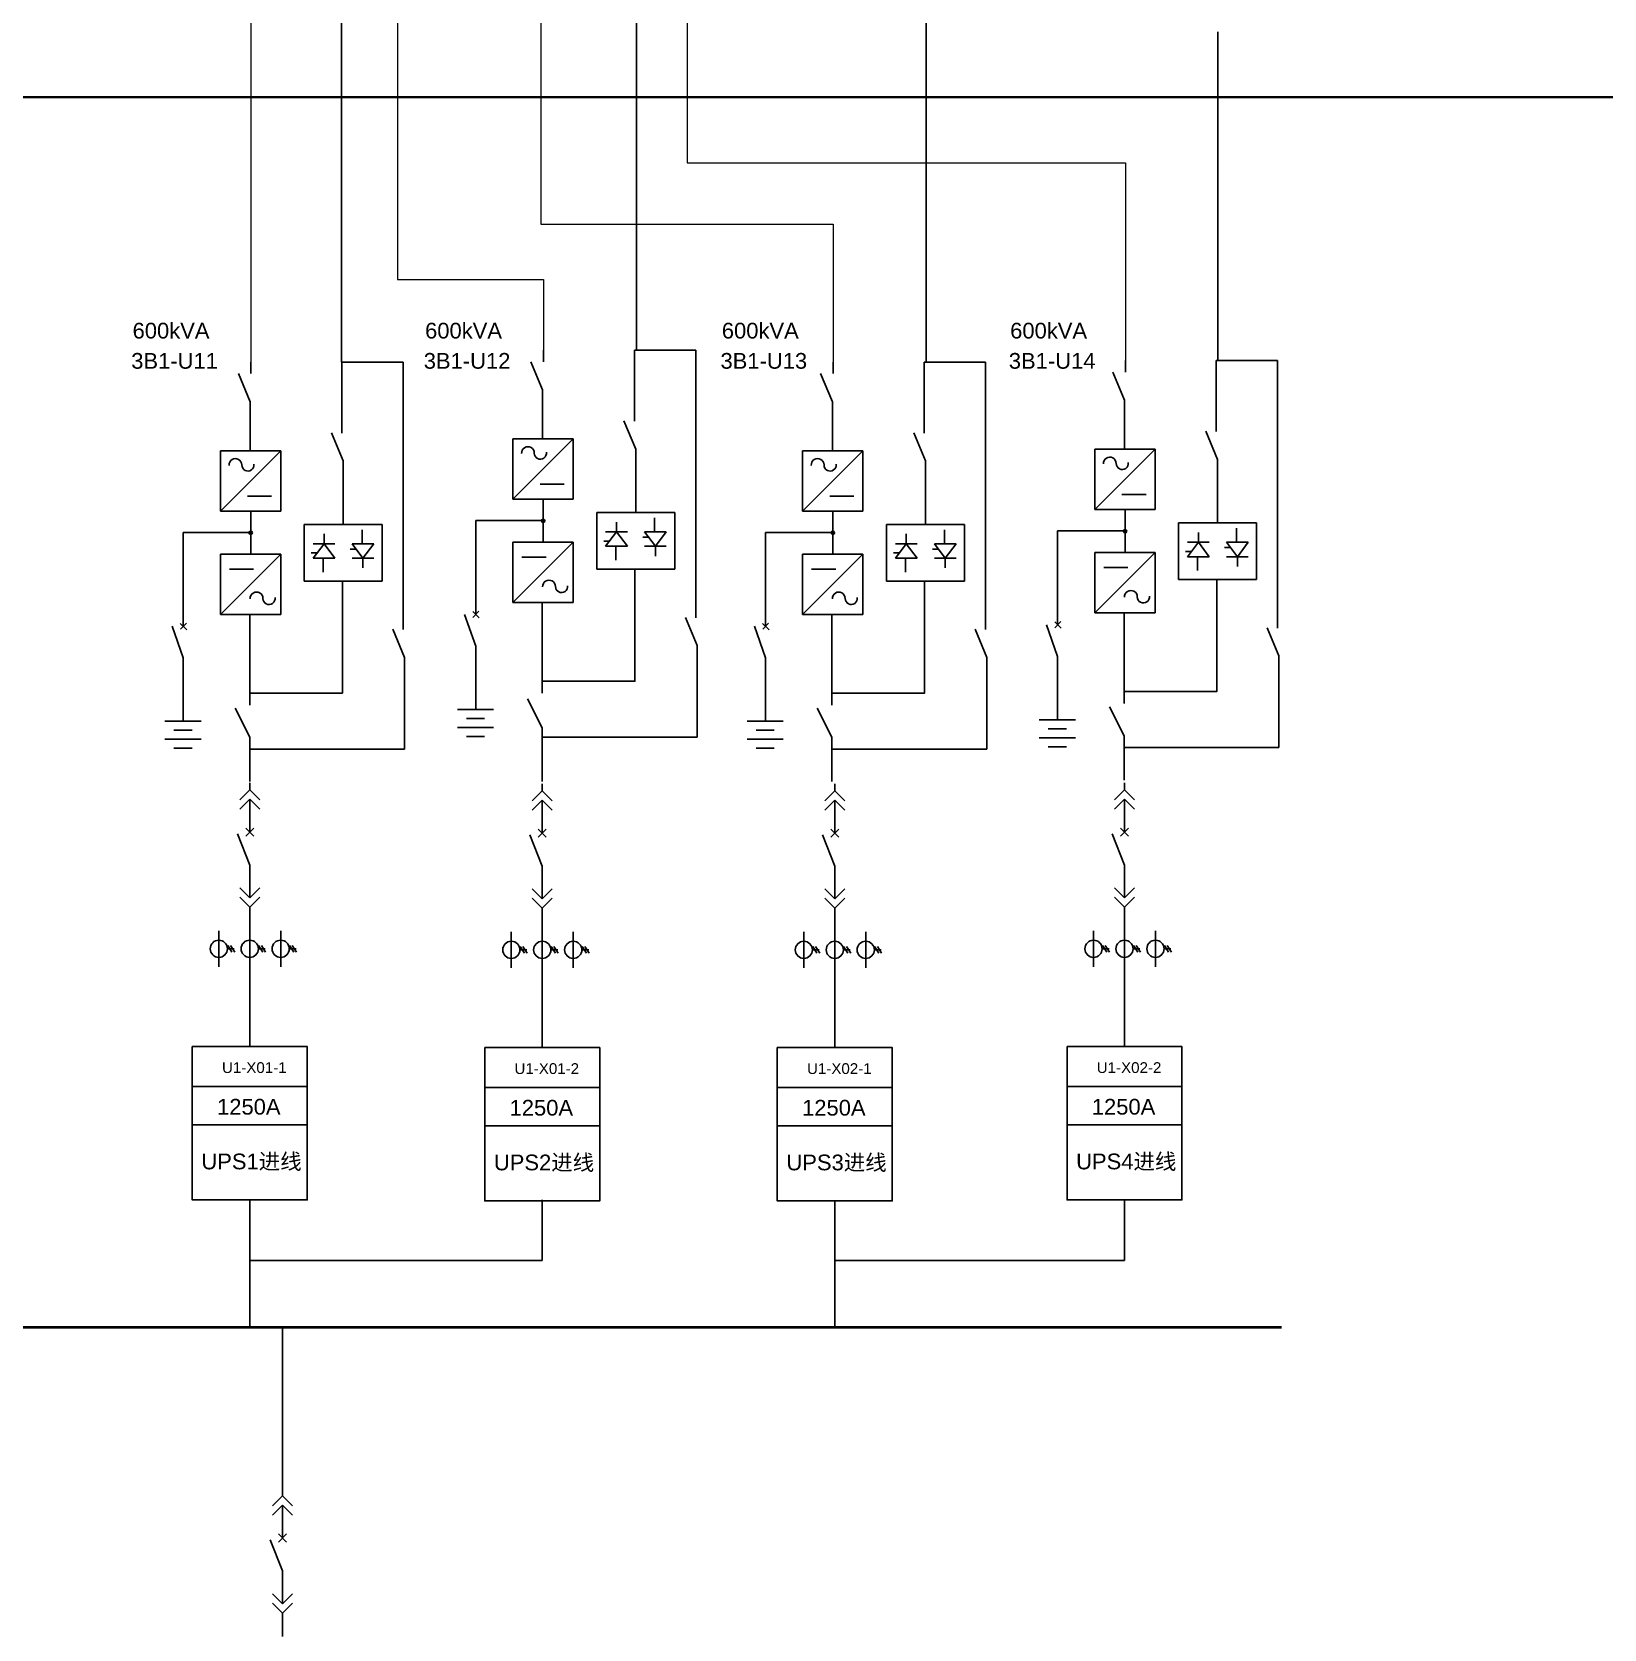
# Model space of a CAD drawing. Header units: millimetres. Extents: x -3460 to -460, y 6070 to 9130.
# Drawn here: x -1745.6 to -1674.3, y 7125.8 to 7198.2 of the extents above; entities that cross this region are included whole.
import ezdxf
from ezdxf.enums import TextEntityAlignment as Align

# ---------------------------------------------------------------- set-up
doc = ezdxf.new("R2010")
doc.units = ezdxf.units.MM
doc.header["$LTSCALE"] = 1000
doc.header["$MEASUREMENT"] = 0
doc.styles.get("Standard").update_dxf_attribs({"font": 'arial.ttf'})

# ---------------------------------------------------------------- blocks, each defined once
blk = doc.blocks.new('DYDQAA03')
at = {"color": 0}
for points in [[(0, 0), (0, -1.5)], [(-2.12, -3.62), (0, -1.5)], [(2.12, -3.62), (0, -1.5)], [(-2.12, -5.62), (0, -3.5)], [(2.12, -5.62), (0, -3.5)], [(0, -3.5), (0, -7)]]:
    blk.add_lwpolyline(points, dxfattribs=at)
blk = doc.blocks.new('DYDQAA09')
at = {"color": 0}
blk.add_lwpolyline([(0, 0), (0, -3.5)], dxfattribs=at)
blk.add_lwpolyline([(0, 0), (0, -3.5)], dxfattribs=at)
blk.add_lwpolyline([(0, 0), (0, -3.5)], dxfattribs=at)
blk.add_lwpolyline([(0, 0), (0, -3.5)], dxfattribs=at)
blk.add_lwpolyline([(0, 0), (0, -3.5)], dxfattribs=at)
blk.add_lwpolyline([(0, 0), (0, -3.5)], dxfattribs=at)
blk.add_lwpolyline([(0, 0), (0, -3.5)], dxfattribs=at)
blk.add_lwpolyline([(0, 0), (0, -3.5)], dxfattribs=at)
blk.add_lwpolyline([(0, 0), (0, -3.5)], dxfattribs=at)
blk = doc.blocks.new('DYDQ0201')
at = {"color": 0}
for points in [[(0.86, -0.86), (-0.86, 0.86)], [(-0.86, -0.86), (0.86, 0.86)], [(0, -7), (-2.61, -0.37)]]:
    blk.add_lwpolyline(points, dxfattribs=at)
blk = doc.blocks.new('DYDQAA04')
at = {"color": 0}
for points in [[(0, -3.5), (0, 0)], [(-2.12, -1.38), (0, -3.5)], [(-2.12, -3.38), (0, -5.5)], [(2.12, -1.38), (0, -3.5)], [(2.12, -3.38), (0, -5.5)], [(0, -7), (0, -5.5)]]:
    blk.add_lwpolyline(points, dxfattribs=at)
blk = doc.blocks.new('A$C03DD39B5')
for p, q in [((417, 475), (283, 392)), ((417, 422), (283, 339)), ((350, 333), (350, 467))]:
    blk.add_line(p, q)
blk.add_lwpolyline([(700, 167), (0, 167)])
blk.add_circle((350, 167), 167)
blk = doc.blocks.new('DYDQAA05')
at = {"color": 0}
blk.add_lwpolyline([(0, 0), (0, -7)], dxfattribs=at)

msp = doc.modelspace()

# ---------------------------------------------------------------- linework, layer by layer
at = {"color": 6, "lineweight": 20}
msp.add_line((-1735.647, 7233.776, 19951.093), (-1735.647, 7183.241, 22167.455), dxfattribs=at)
at = {"color": 4, "lineweight": 25}
for p, q in [((-1731.547, 7204.964, 19951.093), (-1731.547, 7183.241, 29417.412)), ((-1718.171, 7202.437, 19951.093), (-1718.171, 7183.779, 29417.412)), ((-1705.036, 7200.499, 19951.093), (-1705.036, 7183.241, 29417.412)), ((-1691.805, 7198.208, 19951.093), (-1691.805, 7183.31, 29417.412))]:
    msp.add_line(p, q, dxfattribs=at)
at = {"color": 3, "lineweight": -2}
for p, q in [((-1722.384, 7183.255, 29417.412), (-1722.384, 7183.779, 29417.412)), ((-1715.482, 7183.779, 29417.412), (-1718.265, 7183.779, 29417.412)), ((-1718.265, 7180.557, 29417.412), (-1718.265, 7183.779, 29417.412)), ((-1715.482, 7183.779, 29417.412), (-1718.265, 7183.779, 29417.412)), ((-1735.647, 7182.718, 29417.412), (-1735.647, 7183.241, 29417.412)), ((-1728.745, 7183.241, 29417.412), (-1731.527, 7183.241, 29417.412)), ((-1731.527, 7180.02, 29417.412), (-1731.527, 7183.241, 29417.412)), ((-1728.745, 7183.241, 29417.412), (-1731.527, 7183.241, 29417.412)), ((-1722.954, 7183.252, 29417.412), (-1722.422, 7181.975, 29417.412)), ((-1709.248, 7182.718, 29417.412), (-1709.248, 7183.241, 29417.412)), ((-1702.346, 7183.241, 29417.412), (-1705.129, 7183.241, 29417.412)), ((-1705.129, 7180.02, 29417.412), (-1705.129, 7183.241, 29417.412)), ((-1702.346, 7183.241, 29417.412), (-1705.129, 7183.241, 29417.412)), ((-1696.572, 7182.783, 29417.412), (-1696.04, 7181.506, 29417.412)), ((-1696.003, 7182.786, 29417.412), (-1696.003, 7183.31, 29417.412)), ((-1689.101, 7183.31, 29417.412), (-1691.884, 7183.31, 29417.412)), ((-1691.884, 7180.088, 29417.412), (-1691.884, 7183.31, 29417.412)), ((-1689.101, 7183.31, 29417.412), (-1691.884, 7183.31, 29417.412)), ((-1736.216, 7182.715, 29417.412), (-1735.684, 7181.438, 29417.412)), ((-1709.818, 7182.715, 29417.412), (-1709.286, 7181.438, 29417.412)), ((-1735.684, 7181.438, 29417.412), (-1735.684, 7179.254, 29417.412)), ((-1722.422, 7181.975, 29417.412), (-1722.422, 7179.792, 29417.412)), ((-1709.286, 7181.438, 29417.412), (-1709.286, 7179.254, 29417.412)), ((-1696.04, 7181.506, 29417.412), (-1696.04, 7179.323, 29417.412)), ((-1731.997, 7180.035, 29417.412), (-1731.465, 7178.758, 29417.412)), ((-1718.735, 7180.573, 29417.412), (-1718.203, 7179.296, 29417.412)), ((-1705.599, 7180.035, 29417.412), (-1705.067, 7178.758, 29417.412)), ((-1692.353, 7180.104, 29417.412), (-1691.821, 7178.827, 29417.412)), ((-1734.3, 7179.217, 29417.412), (-1737.034, 7176.483, 29417.412)), ((-1737.034, 7179.217, 29417.412), (-1734.3, 7179.217, 29417.412)), ((-1737.034, 7176.483, 29417.412), (-1737.034, 7179.217, 29417.412)), ((-1734.3, 7179.217, 29417.412), (-1734.3, 7176.483, 29417.412)), ((-1721.037, 7179.754, 29417.412), (-1723.771, 7177.02, 29417.412)), ((-1723.771, 7179.754, 29417.412), (-1721.037, 7179.754, 29417.412)), ((-1723.771, 7177.02, 29417.412), (-1723.771, 7179.754, 29417.412)), ((-1721.037, 7179.754, 29417.412), (-1721.037, 7177.02, 29417.412)), ((-1718.203, 7179.296, 29417.412), (-1718.203, 7176.414, 29417.412)), ((-1707.901, 7179.217, 29417.412), (-1710.635, 7176.483, 29417.412)), ((-1710.635, 7179.217, 29417.412), (-1707.901, 7179.217, 29417.412)), ((-1710.635, 7176.483, 29417.412), (-1710.635, 7179.217, 29417.412)), ((-1707.901, 7179.217, 29417.412), (-1707.901, 7176.483, 29417.412)), ((-1694.656, 7179.285, 29417.412), (-1697.39, 7176.551, 29417.412)), ((-1697.39, 7179.285, 29417.412), (-1694.656, 7179.285, 29417.412)), ((-1697.39, 7176.551, 29417.412), (-1697.39, 7179.285, 29417.412)), ((-1694.656, 7179.285, 29417.412), (-1694.656, 7176.551, 29417.412)), ((-1731.465, 7178.758, 29417.412), (-1731.465, 7175.877, 29417.412)), ((-1705.067, 7178.758, 29417.412), (-1705.067, 7175.877, 29417.412)), ((-1691.821, 7178.827, 29417.412), (-1691.821, 7175.945, 29417.412)), ((-1722.541, 7177.704, 29417.412), (-1721.447, 7177.704, 29417.412)), ((-1735.803, 7177.166, 29417.412), (-1734.71, 7177.166, 29417.412)), ((-1721.037, 7177.02, 29417.412), (-1723.771, 7177.02, 29417.412)), ((-1722.396, 7177.036, 29417.412), (-1722.396, 7175.109, 29417.412)), ((-1709.405, 7177.166, 29417.412), (-1708.311, 7177.166, 29417.412)), ((-1696.16, 7177.235, 29417.412), (-1695.066, 7177.235, 29417.412)), ((-1734.3, 7176.483, 29417.412), (-1737.034, 7176.483, 29417.412)), ((-1735.659, 7176.498, 29417.412), (-1735.659, 7174.572, 29417.412)), ((-1718.203, 7176.414, 29417.412), (-1719.969, 7176.414, 29417.412)), ((-1719.969, 7176.414, 29417.412), (-1719.969, 7173.848, 29417.412)), ((-1716.436, 7176.414, 29417.412), (-1718.203, 7176.414, 29417.412)), ((-1716.436, 7173.848, 29417.412), (-1716.436, 7176.414, 29417.412)), ((-1707.901, 7176.483, 29417.412), (-1710.635, 7176.483, 29417.412)), ((-1709.261, 7176.498, 29417.412), (-1709.261, 7174.572, 29417.412)), ((-1694.656, 7176.551, 29417.412), (-1697.39, 7176.551, 29417.412)), ((-1696.015, 7176.567, 29417.412), (-1696.015, 7174.64, 29417.412)), ((-1731.465, 7175.877, 29417.412), (-1733.231, 7175.877, 29417.412)), ((-1733.231, 7175.877, 29417.412), (-1733.231, 7173.31, 29417.412)), ((-1729.699, 7175.877, 29417.412), (-1731.465, 7175.877, 29417.412)), ((-1730.607, 7175.02, 29417.412), (-1730.607, 7175.634, 29417.412)), ((-1729.699, 7173.31, 29417.412), (-1729.699, 7175.877, 29417.412)), ((-1725.453, 7176.051, 29417.412), (-1722.396, 7176.051, 29417.412)), ((-1725.453, 7173.254, 29417.412), (-1725.453, 7176.051, 29417.412)), ((-1725.453, 7173.254, 29417.412), (-1725.453, 7176.021, 29417.412)), ((-1718.581, 7175.542, 29417.412), (-1719.565, 7175.542, 29417.412)), ((-1719.565, 7174.886, 29417.412), (-1719.073, 7175.542, 29417.412)), ((-1719.073, 7175.545, 29417.412), (-1719.073, 7175.983, 29417.412)), ((-1719.073, 7175.542, 29417.412), (-1718.581, 7174.886, 29417.412)), ((-1716.815, 7175.542, 29417.412), (-1717.799, 7175.542, 29417.412)), ((-1717.799, 7175.542, 29417.412), (-1717.307, 7174.886, 29417.412)), ((-1717.345, 7175.558, 29417.412), (-1717.345, 7176.172, 29417.412)), ((-1717.307, 7174.886, 29417.412), (-1716.815, 7175.542, 29417.412)), ((-1705.067, 7175.877, 29417.412), (-1706.833, 7175.877, 29417.412)), ((-1706.833, 7175.877, 29417.412), (-1706.833, 7173.31, 29417.412)), ((-1703.3, 7175.877, 29417.412), (-1705.067, 7175.877, 29417.412)), ((-1704.209, 7175.02, 29417.412), (-1704.209, 7175.634, 29417.412)), ((-1703.3, 7173.31, 29417.412), (-1703.3, 7175.877, 29417.412)), ((-1699.072, 7175.581, 29417.412), (-1696.015, 7175.581, 29417.412)), ((-1699.072, 7172.785, 29417.412), (-1699.072, 7175.581, 29417.412)), ((-1699.072, 7172.785, 29417.412), (-1699.072, 7175.552, 29417.412)), ((-1691.821, 7175.945, 29417.412), (-1693.588, 7175.945, 29417.412)), ((-1693.588, 7175.945, 29417.412), (-1693.588, 7173.379, 29417.412)), ((-1690.055, 7175.945, 29417.412), (-1691.821, 7175.945, 29417.412)), ((-1690.964, 7175.089, 29417.412), (-1690.964, 7175.703, 29417.412)), ((-1690.055, 7173.379, 29417.412), (-1690.055, 7175.945, 29417.412)), ((-1738.716, 7175.513, 29417.412), (-1735.659, 7175.513, 29417.412)), ((-1738.716, 7172.717, 29417.412), (-1738.716, 7175.513, 29417.412)), ((-1738.716, 7172.717, 29417.412), (-1738.716, 7175.483, 29417.412)), ((-1731.843, 7175.004, 29417.412), (-1732.828, 7175.004, 29417.412)), ((-1732.828, 7174.348, 29417.412), (-1732.335, 7175.004, 29417.412)), ((-1732.335, 7175.008, 29417.412), (-1732.335, 7175.446, 29417.412)), ((-1732.335, 7175.004, 29417.412), (-1731.843, 7174.348, 29417.412)), ((-1730.077, 7175.004, 29417.412), (-1731.061, 7175.004, 29417.412)), ((-1731.061, 7175.004, 29417.412), (-1730.569, 7174.348, 29417.412)), ((-1730.569, 7174.348, 29417.412), (-1730.077, 7175.004, 29417.412)), ((-1723.771, 7175.072, 29417.412), (-1721.037, 7175.072, 29417.412)), ((-1721.037, 7175.072, 29417.412), (-1723.771, 7172.337, 29417.412)), ((-1723.771, 7172.337, 29417.412), (-1723.771, 7175.072, 29417.412)), ((-1721.037, 7175.072, 29417.412), (-1721.037, 7172.337, 29417.412)), ((-1719.392, 7175.127, 29417.412), (-1719.652, 7175.127, 29417.412)), ((-1718.581, 7174.886, 29417.412), (-1719.565, 7174.886, 29417.412)), ((-1719.111, 7174.87, 29417.412), (-1719.111, 7174.256, 29417.412)), ((-1717.625, 7175.3, 29417.412), (-1717.886, 7175.3, 29417.412)), ((-1716.815, 7174.886, 29417.412), (-1717.799, 7174.886, 29417.412)), ((-1717.307, 7174.882, 29417.412), (-1717.307, 7174.444, 29417.412)), ((-1712.317, 7175.513, 29417.412), (-1709.261, 7175.513, 29417.412)), ((-1712.317, 7172.717, 29417.412), (-1712.317, 7175.513, 29417.412)), ((-1712.317, 7172.717, 29417.412), (-1712.317, 7175.483, 29417.412)), ((-1705.445, 7175.004, 29417.412), (-1706.429, 7175.004, 29417.412)), ((-1706.429, 7174.348, 29417.412), (-1705.937, 7175.004, 29417.412)), ((-1705.937, 7175.008, 29417.412), (-1705.937, 7175.446, 29417.412)), ((-1705.937, 7175.004, 29417.412), (-1705.445, 7174.348, 29417.412)), ((-1703.679, 7175.004, 29417.412), (-1704.663, 7175.004, 29417.412)), ((-1704.663, 7175.004, 29417.412), (-1704.171, 7174.348, 29417.412)), ((-1704.171, 7174.348, 29417.412), (-1703.679, 7175.004, 29417.412)), ((-1692.2, 7175.073, 29417.412), (-1693.184, 7175.073, 29417.412)), ((-1693.184, 7174.417, 29417.412), (-1692.692, 7175.073, 29417.412)), ((-1692.692, 7175.076, 29417.412), (-1692.692, 7175.514, 29417.412)), ((-1692.692, 7175.073, 29417.412), (-1692.2, 7174.417, 29417.412)), ((-1691.244, 7174.831, 29417.412), (-1691.505, 7174.831, 29417.412)), ((-1690.433, 7175.073, 29417.412), (-1691.418, 7175.073, 29417.412)), ((-1691.418, 7175.073, 29417.412), (-1690.925, 7174.417, 29417.412)), ((-1690.925, 7174.417, 29417.412), (-1690.433, 7175.073, 29417.412)), ((-1737.034, 7174.534, 29417.412), (-1734.3, 7174.534, 29417.412)), ((-1734.3, 7174.534, 29417.412), (-1737.034, 7171.8, 29417.412)), ((-1737.034, 7171.8, 29417.412), (-1737.034, 7174.534, 29417.412)), ((-1734.3, 7174.534, 29417.412), (-1734.3, 7171.8, 29417.412)), ((-1732.654, 7174.59, 29417.412), (-1732.915, 7174.59, 29417.412)), ((-1731.843, 7174.348, 29417.412), (-1732.828, 7174.348, 29417.412)), ((-1732.374, 7174.332, 29417.412), (-1732.374, 7173.718, 29417.412)), ((-1730.888, 7174.763, 29417.412), (-1731.148, 7174.763, 29417.412)), ((-1730.077, 7174.348, 29417.412), (-1731.061, 7174.348, 29417.412)), ((-1730.569, 7174.345, 29417.412), (-1730.569, 7173.907, 29417.412)), ((-1723.361, 7174.388, 29417.412), (-1722.268, 7174.388, 29417.412)), ((-1710.635, 7174.534, 29417.412), (-1707.901, 7174.534, 29417.412)), ((-1707.901, 7174.534, 29417.412), (-1710.635, 7171.8, 29417.412)), ((-1710.635, 7171.8, 29417.412), (-1710.635, 7174.534, 29417.412)), ((-1707.901, 7174.534, 29417.412), (-1707.901, 7171.8, 29417.412)), ((-1706.256, 7174.59, 29417.412), (-1706.517, 7174.59, 29417.412)), ((-1705.445, 7174.348, 29417.412), (-1706.429, 7174.348, 29417.412)), ((-1705.976, 7174.332, 29417.412), (-1705.976, 7173.718, 29417.412)), ((-1704.489, 7174.763, 29417.412), (-1704.75, 7174.763, 29417.412)), ((-1703.679, 7174.348, 29417.412), (-1704.663, 7174.348, 29417.412)), ((-1704.171, 7174.345, 29417.412), (-1704.171, 7173.907, 29417.412)), ((-1697.39, 7174.602, 29417.412), (-1694.656, 7174.602, 29417.412)), ((-1694.656, 7174.602, 29417.412), (-1697.39, 7171.868, 29417.412)), ((-1697.39, 7171.868, 29417.412), (-1697.39, 7174.602, 29417.412)), ((-1694.656, 7174.602, 29417.412), (-1694.656, 7171.868, 29417.412)), ((-1693.01, 7174.658, 29417.412), (-1693.271, 7174.658, 29417.412)), ((-1692.2, 7174.417, 29417.412), (-1693.184, 7174.417, 29417.412)), ((-1692.73, 7174.401, 29417.412), (-1692.73, 7173.786, 29417.412)), ((-1690.433, 7174.417, 29417.412), (-1691.418, 7174.417, 29417.412)), ((-1690.925, 7174.413, 29417.412), (-1690.925, 7173.975, 29417.412)), ((-1736.624, 7173.85, 29417.412), (-1735.53, 7173.85, 29417.412)), ((-1719.969, 7173.848, 29417.412), (-1718.203, 7173.848, 29417.412)), ((-1718.203, 7173.848, 29417.412), (-1716.436, 7173.848, 29417.412)), ((-1710.225, 7173.85, 29417.412), (-1709.132, 7173.85, 29417.412)), ((-1696.98, 7173.919, 29417.412), (-1695.886, 7173.919, 29417.412)), ((-1693.588, 7173.379, 29417.412), (-1691.821, 7173.379, 29417.412)), ((-1691.821, 7173.379, 29417.412), (-1690.055, 7173.379, 29417.412)), ((-1733.231, 7173.31, 29417.412), (-1731.465, 7173.31, 29417.412)), ((-1731.465, 7173.31, 29417.412), (-1729.699, 7173.31, 29417.412)), ((-1706.833, 7173.31, 29417.412), (-1705.067, 7173.31, 29417.412)), ((-1705.067, 7173.31, 29417.412), (-1703.3, 7173.31, 29417.412)), ((-1721.037, 7172.337, 29417.412), (-1723.771, 7172.337, 29417.412)), ((-1734.3, 7171.8, 29417.412), (-1737.034, 7171.8, 29417.412)), ((-1707.901, 7171.8, 29417.412), (-1710.635, 7171.8, 29417.412)), ((-1694.656, 7171.868, 29417.412), (-1697.39, 7171.868, 29417.412))]:
    msp.add_line(p, q, dxfattribs=at)
at = {"color": 3}
for p, q in [((-1715.482, 7171.65, 29417.412), (-1715.482, 7183.779, 29417.412)), ((-1728.745, 7171.112, 29417.412), (-1728.745, 7183.241, 29417.412)), ((-1702.346, 7171.112, 29417.412), (-1702.346, 7183.241, 29417.412)), ((-1689.101, 7171.181, 29417.412), (-1689.101, 7183.31, 29417.412)), ((-1718.238, 7173.848, 29417.412), (-1718.238, 7170.388, 29417.412)), ((-1691.857, 7173.379, 29417.412), (-1691.857, 7169.919, 29417.412)), ((-1738.716, 7171.259, 29417.412), (-1738.716, 7172.717, 29417.412)), ((-1731.501, 7173.31, 29417.412), (-1731.501, 7169.851, 29417.412)), ((-1725.453, 7171.796, 29417.412), (-1725.453, 7173.254, 29417.412)), ((-1712.317, 7171.259, 29417.412), (-1712.317, 7172.717, 29417.412)), ((-1705.103, 7173.31, 29417.412), (-1705.103, 7169.851, 29417.412)), ((-1699.072, 7171.327, 29417.412), (-1699.072, 7172.785, 29417.412)), ((-1725.294, 7171.642, 29417.412), (-1725.589, 7171.927, 29417.412)), ((-1725.312, 7171.942, 29417.412), (-1725.581, 7171.664, 29417.412)), ((-1722.443, 7168.223, 29417.412), (-1722.443, 7172.337, 29417.412)), ((-1739.221, 7171.259, 29417.412), (-1738.716, 7169.824, 29417.412)), ((-1738.556, 7171.104, 29417.412), (-1738.851, 7171.389, 29417.412)), ((-1738.575, 7171.404, 29417.412), (-1738.843, 7171.127, 29417.412)), ((-1735.705, 7167.686, 29417.412), (-1735.705, 7171.8, 29417.412)), ((-1725.958, 7171.796, 29417.412), (-1725.453, 7170.361, 29417.412)), ((-1715.952, 7171.665, 29417.412), (-1715.42, 7170.388, 29417.412)), ((-1712.822, 7171.259, 29417.412), (-1712.317, 7169.824, 29417.412)), ((-1712.158, 7171.104, 29417.412), (-1712.453, 7171.389, 29417.412)), ((-1712.176, 7171.404, 29417.412), (-1712.445, 7171.127, 29417.412)), ((-1709.307, 7167.686, 29417.412), (-1709.307, 7171.8, 29417.412)), ((-1699.577, 7171.327, 29417.412), (-1699.072, 7169.892, 29417.412)), ((-1698.912, 7171.173, 29417.412), (-1699.207, 7171.458, 29417.412)), ((-1698.931, 7171.473, 29417.412), (-1699.199, 7171.195, 29417.412)), ((-1696.062, 7167.754, 29417.412), (-1696.062, 7171.868, 29417.412)), ((-1689.571, 7171.196, 29417.412), (-1689.039, 7169.919, 29417.412)), ((-1729.214, 7171.128, 29417.412), (-1728.682, 7169.851, 29417.412)), ((-1702.816, 7171.128, 29417.412), (-1702.284, 7169.851, 29417.412)), ((-1738.716, 7166.958, 29417.412), (-1738.716, 7169.824, 29417.412)), ((-1728.682, 7169.851, 29417.412), (-1728.682, 7165.693, 29417.412)), ((-1725.453, 7167.495, 29417.412), (-1725.453, 7170.361, 29417.412)), ((-1715.42, 7170.388, 29417.412), (-1715.42, 7166.23, 29417.412)), ((-1712.317, 7166.958, 29417.412), (-1712.317, 7169.824, 29417.412)), ((-1702.284, 7169.851, 29417.412), (-1702.284, 7165.693, 29417.412)), ((-1699.072, 7167.026, 29417.412), (-1699.072, 7169.892, 29417.412)), ((-1689.039, 7169.919, 29417.412), (-1689.039, 7165.761, 29417.412)), ((-1722.443, 7166.66, 29417.412), (-1723.104, 7167.97, 29417.412)), ((-1696.062, 7166.299, 29417.412), (-1696.723, 7167.609, 29417.412)), ((-1735.705, 7166.23, 29417.412), (-1736.367, 7167.541, 29417.412)), ((-1709.307, 7166.23, 29417.412), (-1709.968, 7167.541, 29417.412)), ((-1735.705, 7166.23, 29417.412), (-1735.705, 7164.218, 29417.412)), ((-1722.443, 7166.66, 29417.412), (-1722.443, 7164.218, 29417.412)), ((-1715.42, 7166.23, 29417.412), (-1722.443, 7166.23, 29417.412)), ((-1709.307, 7166.23, 29417.412), (-1709.307, 7164.218, 29417.412)), ((-1696.062, 7166.299, 29417.412), (-1696.062, 7164.286, 29417.412)), ((-1728.682, 7165.693, 29417.412), (-1735.705, 7165.693, 29417.412)), ((-1702.284, 7165.693, 29417.412), (-1709.307, 7165.693, 29417.412)), ((-1689.039, 7165.761, 29417.412), (-1696.062, 7165.761, 29417.412))]:
    msp.add_line(p, q, dxfattribs=at)
for p, q in [((-1735.702, 7157.413, 28130.525), (-1735.702, 7155.773, 28130.525)), ((-1722.44, 7157.367, 28130.525), (-1722.44, 7155.728, 28130.525)), ((-1709.177, 7157.367, 28130.525), (-1709.177, 7155.728, 28130.525)), ((-1696.042, 7157.413, 28130.525), (-1696.042, 7155.773, 28130.525)), ((-1735.702, 7155.773, 28130.525), (-1735.702, 7152.207, 28130.525)), ((-1722.44, 7155.728, 28130.525), (-1722.44, 7152.162, 28130.525)), ((-1709.177, 7155.728, 28130.525), (-1709.177, 7152.162, 28130.525)), ((-1696.042, 7155.773, 28130.525), (-1696.042, 7152.207, 28130.525)), ((-1735.702, 7145.253, 13571.127), (-1735.702, 7139.487, 13571.127)), ((-1722.44, 7145.253, 28130.525), (-1722.44, 7142.51, 28130.525)), ((-1709.177, 7145.208, 28130.525), (-1709.177, 7139.487, 28130.525)), ((-1696.042, 7145.253, 28130.525), (-1696.042, 7142.51, 28130.525)), ((-1722.44, 7142.51, 28130.525), (-1735.702, 7142.51, 28130.525)), ((-1696.042, 7142.51, 28130.525), (-1709.177, 7142.51, 28130.525)), ((-1734.217, 7133.648, -2169.715), (-1734.217, 7139.487, -786.439))]:
    msp.add_line(p, q)
at = {"color": 1, "lineweight": 40}
msp.add_line((-1768.001, 7139.487, 13571.127), (-1688.923, 7139.487, 13571.127), dxfattribs=at)
at = {"color": 5, "lineweight": 35, "elevation": 19951.093}
msp.add_lwpolyline([(-1579.308, 7233.776), (-1579.308, 7195.245), (-1749.92, 7195.245), (-1749.92, 7164.162)], dxfattribs=at)
at = {"color": 6, "lineweight": 20, "elevation": 19951.093}
for points in [[(-1729.008, 7233.776), (-1729.008, 7186.982), (-1722.384, 7186.982), (-1722.384, 7183.779)], [(-1722.511, 7233.776), (-1722.511, 7189.487), (-1709.248, 7189.487), (-1709.248, 7183.241)], [(-1715.872, 7233.776), (-1715.872, 7192.27), (-1696.003, 7192.27), (-1696.003, 7183.31)]]:
    msp.add_lwpolyline(points, dxfattribs=at)
at = {"color": 3, "elevation": 29417.412}
for points in [[(-1731.501, 7169.851), (-1731.501, 7168.232), (-1735.705, 7168.232)], [(-1718.238, 7170.388), (-1718.238, 7168.769), (-1722.443, 7168.769)], [(-1705.103, 7169.851), (-1705.103, 7168.232), (-1709.307, 7168.232)], [(-1691.857, 7169.919), (-1691.857, 7168.3), (-1696.062, 7168.3)], [(-1737.91, 7166.958), (-1739.55, 7166.958)], [(-1724.648, 7167.495), (-1726.288, 7167.495)], [(-1725.058, 7167.085), (-1725.878, 7167.085)], [(-1711.512, 7166.958), (-1713.152, 7166.958)], [(-1698.266, 7167.026), (-1699.907, 7167.026)], [(-1737.91, 7166.137), (-1739.55, 7166.137)], [(-1738.32, 7166.547), (-1739.14, 7166.547)], [(-1724.648, 7166.675), (-1726.288, 7166.675)], [(-1725.058, 7166.265), (-1725.878, 7166.265)], [(-1711.512, 7166.137), (-1713.152, 7166.137)], [(-1711.922, 7166.547), (-1712.742, 7166.547)], [(-1698.266, 7166.206), (-1699.907, 7166.206)], [(-1698.676, 7166.616), (-1699.497, 7166.616)], [(-1738.32, 7165.727), (-1739.14, 7165.727)], [(-1711.922, 7165.727), (-1712.742, 7165.727)], [(-1698.676, 7165.796), (-1699.497, 7165.796)]]:
    msp.add_lwpolyline(points, dxfattribs=at)
at = {"elevation": 28130.525}
for points in [[(-1738.307, 7152.207), (-1733.098, 7152.207), (-1733.098, 7145.253), (-1738.307, 7145.253)], [(-1725.044, 7152.162), (-1719.835, 7152.162), (-1719.835, 7145.208), (-1725.044, 7145.208)], [(-1711.782, 7152.162), (-1706.573, 7152.162), (-1706.573, 7145.208), (-1711.782, 7145.208)], [(-1698.646, 7152.207), (-1693.437, 7152.207), (-1693.437, 7145.253), (-1698.646, 7145.253)], [(-1738.307, 7148.654), (-1733.098, 7148.654), (-1733.098, 7150.391), (-1738.307, 7150.391)], [(-1725.044, 7148.609), (-1719.835, 7148.609), (-1719.835, 7150.345), (-1725.044, 7150.345)], [(-1711.782, 7148.609), (-1706.573, 7148.609), (-1706.573, 7150.345), (-1711.782, 7150.345)], [(-1698.646, 7148.654), (-1693.437, 7148.654), (-1693.437, 7150.391), (-1698.646, 7150.391)]]:
    msp.add_lwpolyline(points, close=True, dxfattribs=at)
at = {"color": 3, "lineweight": -2}
for centre, radius, start, end in [((-1723.089, 7179.112, 29417.412), 0.29, 0, 183.12619), ((-1722.523, 7179.112, 29417.412), 0.276, 180, 7.68522), ((-1736.351, 7178.574, 29417.412), 0.29, 0, 183.12619), ((-1735.785, 7178.574, 29417.412), 0.276, 180, 7.68522), ((-1709.953, 7178.574, 29417.412), 0.29, 0, 183.12619), ((-1709.387, 7178.574, 29417.412), 0.276, 180, 7.68522), ((-1696.708, 7178.643, 29417.412), 0.29, 0, 183.12619), ((-1696.142, 7178.643, 29417.412), 0.276, 180, 7.68522), ((-1735.66, 7175.503, 29417.412), 0.0769, 0, 180), ((-1722.398, 7176.04, 29417.412), 0.0769, 0, 180), ((-1722.398, 7176.04, 29417.412), 0.0769, 180, 0), ((-1709.262, 7175.503, 29417.412), 0.0769, 0, 180), ((-1696.016, 7175.571, 29417.412), 0.0769, 0, 180), ((-1696.016, 7175.571, 29417.412), 0.0769, 180, 0), ((-1735.66, 7175.503, 29417.412), 0.0769, 180, 0), ((-1709.262, 7175.503, 29417.412), 0.0769, 180, 0), ((-1722.132, 7173.062, 29417.412), 0.29, 0, 183.12619), ((-1735.394, 7172.524, 29417.412), 0.29, 0, 183.12619), ((-1721.566, 7173.062, 29417.412), 0.276, 180, 7.68522), ((-1708.996, 7172.524, 29417.412), 0.29, 0, 183.12619), ((-1695.751, 7172.593, 29417.412), 0.29, 0, 183.12619), ((-1695.185, 7172.593, 29417.412), 0.276, 180, 7.68522), ((-1734.829, 7172.524, 29417.412), 0.276, 180, 7.68522), ((-1708.43, 7172.524, 29417.412), 0.276, 180, 7.68522)]:
    msp.add_arc(centre, radius, start, end, dxfattribs=at)

# ---------------------------------------------------------------- block references
at = {"xscale": 0.2128954749704126, "yscale": 0.2128954749704126, "zscale": 0.2128954749704126}
for name, p in [('DYDQAA03', (-1735.702, 7164.162, 25929.311)), ('DYDQAA03', (-1722.44, 7164.116, 25929.311)), ('DYDQAA03', (-1709.177, 7164.116, 25929.311)), ('DYDQAA03', (-1696.042, 7164.162, 25929.311)), ('DYDQAA09', (-1735.702, 7162.672, 25929.311)), ('DYDQAA09', (-1722.44, 7162.626, 25929.311)), ('DYDQAA09', (-1709.177, 7162.626, 25929.311)), ('DYDQAA09', (-1696.042, 7162.672, 25929.311)), ('DYDQ0201', (-1735.702, 7161.926, 25929.311)), ('DYDQ0201', (-1722.44, 7161.881, 25929.311)), ('DYDQ0201', (-1709.177, 7161.881, 25929.311)), ('DYDQ0201', (-1696.042, 7161.926, 25929.311)), ('DYDQAA09', (-1735.702, 7160.436, 25929.311)), ('DYDQAA09', (-1722.44, 7160.391, 25929.311)), ('DYDQAA09', (-1709.177, 7160.391, 25929.311)), ('DYDQAA09', (-1696.042, 7160.436, 25929.311)), ('DYDQAA04', (-1735.702, 7159.691, 25929.311)), ('DYDQAA04', (-1722.44, 7159.646, 25929.311)), ('DYDQAA04', (-1709.177, 7159.646, 25929.311)), ('DYDQAA04', (-1696.042, 7159.691, 25929.311)), ('DYDQAA09', (-1735.702, 7158.201, 25929.311)), ('DYDQAA09', (-1722.44, 7158.155, 25929.311)), ('DYDQAA09', (-1709.177, 7158.155, 25929.311)), ('DYDQAA09', (-1696.042, 7158.201, 25929.311)), ('DYDQAA05', (-1734.217, 7133.648, -2169.715)), ('DYDQAA03', (-1734.217, 7132.158, -2169.715)), ('DYDQAA09', (-1734.217, 7130.667, -2169.715)), ('DYDQ0201', (-1734.217, 7129.922, -2169.715)), ('DYDQAA09', (-1734.217, 7128.432, -2169.715)), ('DYDQAA04', (-1734.217, 7127.687, -2169.715)), ('DYDQAA09', (-1734.217, 7126.197, -2169.715))]:
    msp.add_blockref(name, p, dxfattribs=at)
at = {"linetype": 'Continuous', "xscale": 0.002338875, "yscale": 0.002338875, "zscale": 0.002338875, "rotation": 270}
for p in [(-1737.495, 7157.456, 28130.525), (-1736.092, 7157.456, 28130.525), (-1734.689, 7157.456, 28130.525), (-1697.835, 7157.456, 28130.525), (-1696.431, 7157.456, 28130.525), (-1695.028, 7157.456, 28130.525), (-1724.233, 7157.41, 28130.525), (-1722.83, 7157.41, 28130.525), (-1721.426, 7157.41, 28130.525), (-1710.971, 7157.41, 28130.525), (-1709.567, 7157.41, 28130.525), (-1708.164, 7157.41, 28130.525)]:
    msp.add_blockref('A$C03DD39B5', p, dxfattribs=at)

# ---------------------------------------------------------------- texts
at = {"lineweight": 0, "ltscale": 100}
for s, p in [('600kVA ', (-1741.014, 7184.665, 25929.311)), ('600kVA ', (-1727.752, 7184.665, 25929.311)), ('600kVA ', (-1714.298, 7184.665, 25929.311)), ('600kVA ', (-1701.225, 7184.665, 25929.311)), ('3B1-U11', (-1741.075, 7183.295, 25520.342)), ('3B1-U12', (-1727.813, 7183.295, 25520.342)), ('3B1-U13', (-1714.359, 7183.295, 25520.342)), ('3B1-U14', (-1701.286, 7183.295, 25520.342))]:
    msp.add_text(s, height=0.7128, dxfattribs=at).set_placement(p, align=Align.MIDDLE_LEFT)
at = {"lineweight": 0}
for s, height, p in [('U1-X01-1', 0.49, (-1735.496, 7151.006, 30331.739)), ('U1-X01-2', 0.49, (-1722.234, 7150.961, 30331.739)), ('U1-X02-1', 0.49, (-1708.971, 7150.961, 30331.739)), ('U1-X02-2', 0.49, (-1695.835, 7151.006, 30331.739)), ('1250A', 0.7128, (-1735.745, 7149.12, 27565.138)), ('1250A', 0.7128, (-1722.482, 7149.075, 27565.138)), ('1250A', 0.7128, (-1709.22, 7149.075, 27565.138)), ('1250A', 0.7128, (-1696.084, 7149.12, 27565.138)), ('UPS1进线', 0.7128, (-1735.622, 7146.639, 26999.8)), ('UPS2进线', 0.7128, (-1722.36, 7146.594, 26999.8)), ('UPS3进线', 0.7128, (-1709.097, 7146.594, 26999.8)), ('UPS4进线', 0.7128, (-1695.962, 7146.639, 26999.8))]:
    msp.add_text(s, height=height, dxfattribs=at).set_placement(p, align=Align.CENTER)

doc.saveas('drawing.dxf')
